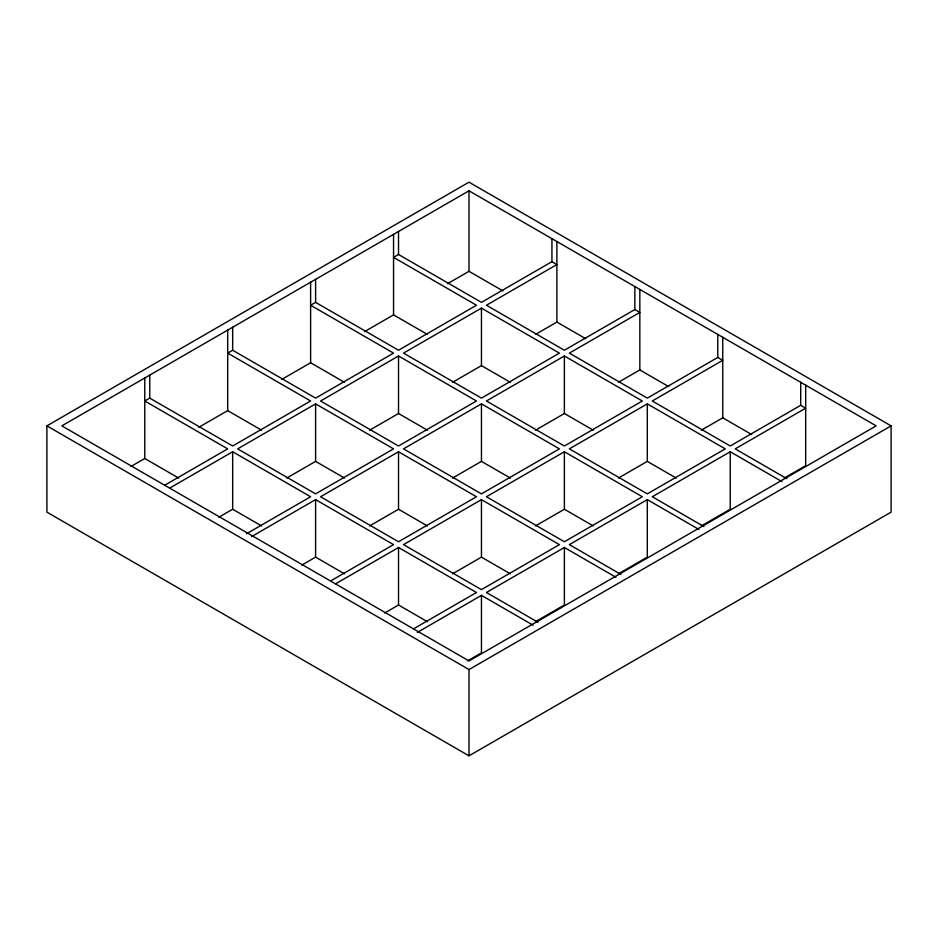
<?xml version="1.0" encoding="UTF-8"?>
<svg xmlns="http://www.w3.org/2000/svg" width="938" height="938" viewBox="0 0 938 938"><rect width="100%" height="100%" fill="white"/><g stroke="black" fill="none" stroke-linecap="round" stroke-linejoin="round"><path stroke-width="1.41" d="M46.9 425.864L469 182.171L891.1 425.864L891.1 512.136L469 755.829L46.9 512.136L46.9 425.864L469 669.568L891.1 425.864M469 190.801L61.838 425.864L469 660.938L876.162 425.864L469 190.801L469 271.317L502.92 290.897M786.806 478.661L735.204 448.868L805.683 408.182L800.7 405.31L730.233 445.996L652.285 400.995L722.752 360.309L717.781 357.437L647.302 398.122L569.354 353.122L639.833 312.424L634.85 309.552L564.383 350.237L486.435 305.237L556.902 264.551L551.931 261.679L481.452 302.364L398.521 254.491L393.55 257.364L476.469 305.237L398.521 350.237L315.602 302.364L310.619 305.237L393.55 353.122L315.602 398.122L232.671 350.237L227.688 353.122L310.619 400.995L232.671 445.996L149.752 398.122L144.769 400.995L227.688 448.868L164.865 485.145M130.945 466.479L144.769 458.506L178.689 478.087M198.774 427.318L227.688 410.633L261.62 430.214M281.705 379.444L310.619 362.748L344.539 382.341M364.624 331.571L393.55 314.875L427.47 334.456M447.602 283.663L469 271.317M169.848 488.018L232.671 451.753L310.619 496.753L246.542 533.745M315.602 403.868L237.654 448.868L315.602 493.869L393.55 448.868L315.602 403.868L315.602 461.379L286.688 478.075M398.521 355.994L320.585 400.995L398.521 445.996L476.469 400.995L398.521 355.994L398.521 413.506L369.607 430.202M481.452 308.121L403.504 353.122L481.452 398.122L559.4 353.122L481.452 308.121L481.452 365.632L452.538 382.317M218.847 517.237L232.671 509.252L261.585 525.948M535.516 334.42L556.902 322.062L585.816 338.759M251.525 536.618L315.602 499.626L393.55 544.626L330.727 580.892M398.521 451.753L320.585 496.753L398.521 541.754L476.469 496.753L398.521 451.753L398.521 509.252L369.607 525.948M481.452 403.868L403.504 448.868L481.452 493.869L559.4 448.868L481.452 403.868L481.452 461.379L452.538 478.075M564.383 355.994L486.435 400.995L564.383 445.996L642.319 400.995L564.383 355.994L564.383 413.506L535.457 430.202M301.778 565.11L315.602 557.137L344.516 573.833M618.435 382.294L639.833 369.935L668.747 386.632M335.698 583.776L398.521 547.499L476.469 592.499L413.646 628.777M481.452 499.626L403.504 544.626L481.452 589.627L559.4 544.626L481.452 499.626L481.452 557.137L452.538 573.833M564.383 451.753L486.435 496.753L564.383 541.754L642.319 496.753L564.383 451.753L564.383 509.252L535.457 525.948M647.302 403.868L569.354 448.868L647.302 493.869L725.25 448.868L647.302 403.868L647.302 461.379L618.388 478.075M384.709 612.995L398.521 605.01L427.435 621.706M701.366 430.167L722.752 417.82L751.678 434.517M417.375 632.376L481.452 595.372L533.054 625.165M615.973 577.292L564.383 547.499L486.435 592.499L538.025 622.293M698.904 529.419L647.302 499.626L569.354 544.626L620.956 574.419M781.823 481.534L730.233 451.753L652.285 496.753L703.875 526.535M467.628 660.868L481.452 652.883L481.452 595.372M535.457 621.706L564.383 605.01L564.383 547.499M618.388 573.833L647.302 557.137L647.302 499.626M701.319 525.948L730.233 509.252L730.233 451.753M784.285 478.04L805.683 465.694L805.683 385.178M481.452 365.632L510.366 382.317M564.383 413.506L593.297 430.202M647.302 461.379L676.216 478.075M398.521 413.506L427.435 430.202M481.452 461.379L510.366 478.075M564.383 509.252L593.297 525.948M315.602 461.379L344.516 478.075M398.521 509.252L427.435 525.948M481.452 557.137L510.366 573.833M800.7 382.305L800.7 405.31M722.752 337.305L722.752 417.82M717.781 334.432L717.781 357.437M639.833 289.42L639.833 369.935M634.85 286.547L634.85 309.552M556.902 241.547L556.902 322.062M551.931 238.674L551.931 261.679M469 669.568L469 755.829M398.521 231.487L398.521 254.491M398.521 547.499L398.521 605.01M393.55 234.359L393.55 314.875M315.602 279.36L315.602 302.364M315.602 499.626L315.602 557.137M310.619 282.232L310.619 362.748M232.671 327.233L232.671 350.237M232.671 451.753L232.671 509.252M227.688 330.117L227.688 410.633M149.752 375.118L149.752 398.122M144.769 377.991L144.769 458.506"/></g></svg>
